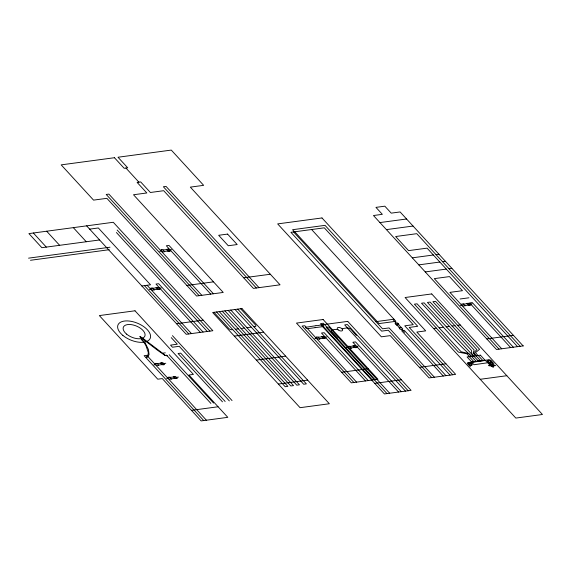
<?xml version="1.0" encoding="UTF-8"?>
<svg xmlns="http://www.w3.org/2000/svg" width="571" height="571" viewBox="0 0 571 571"><rect width="100%" height="100%" fill="white"/><g stroke="black" fill="none" stroke-linecap="round" stroke-linejoin="round"><path stroke-width="0.86" d="M493.387 366.525L493.358 367.025A2.148 1.121 22.6 0 1 493.273 367.324A2.148 1.121 22.6 0 1 492.759 367.032L492.031 366.539M305.442 327.419L306.427 328.489L308.383 328.568M323.814 326.155C322.579 323.45 318.589 326.034 316.07 325.677M488.976 365.397L489.226 365.005A9.771 5.075 22.6 0 0 489.29 364.905A4.647 2.412 22.6 0 1 489.376 364.776L489.433 364.719A0.828 0.428 22.6 0 1 489.747 364.612L489.868 364.605M491.51 364.227L491.503 364.241A1.328 0.685 22.6 0 0 491.445 364.669M146.933 356.597L147.732 356.946L149.067 354.534L148.41 349.445L145.32 343.25L141.758 339.295L141.18 339.388A23.768 12.348 22.6 0 1 145.298 344.392M305.499 327.326L315.799 325.72M323.743 326.262L322.472 326.676M156.233 287.684L158.303 287.37L159.959 289.047A1.113 0.578 22.6 0 1 159.723 289.347L159.616 289.383A5.603 2.912 22.6 0 1 158.381 289.418L157.803 289.39A8.194 4.261 22.6 0 0 155.947 289.476A8.194 4.261 22.6 0 0 154.363 289.847L152.3 290.168L150.644 288.548M155.569 363.413A5.603 2.912 22.6 0 1 156.761 363.427L157.346 363.449A8.194 4.261 22.6 0 0 159.202 363.37A8.194 4.261 22.6 0 0 160.786 362.992L162.849 362.671L164.498 364.348A1.113 0.578 22.6 0 1 164.27 364.648L164.155 364.683A5.603 2.912 22.6 0 1 162.928 364.719L162.35 364.698A8.194 4.261 22.6 0 0 160.494 364.776A8.194 4.261 22.6 0 0 158.902 365.155L156.847 365.476L155.191 363.848A1.113 0.578 22.6 0 1 155.426 363.499L155.597 363.441M319.489 339.01L319.831 338.867A8.194 4.261 22.6 0 1 321.473 338.46A8.194 4.261 22.6 0 1 323.322 338.375L323.914 338.417M350.794 348.239L351.251 348.053A8.194 4.261 22.6 0 1 352.828 347.668A8.194 4.261 22.6 0 1 354.684 347.582L355.269 347.625A5.603 2.912 22.6 0 0 356.461 347.625L356.604 347.539A1.113 0.578 22.6 0 0 356.839 347.247L355.183 345.562L353.121 345.883A8.194 4.261 22.6 0 1 351.536 346.262A8.194 4.261 22.6 0 1 349.68 346.347L349.095 346.304A5.603 2.912 22.6 0 0 347.91 346.311L347.818 346.369A1.113 0.578 22.6 0 0 347.525 346.69L349.181 348.367L351.194 348.074M467.107 303.515L469.169 303.201L470.825 304.878A1.113 0.578 22.6 0 1 470.59 305.178L470.483 305.214A5.603 2.912 22.6 0 1 469.248 305.249M319.888 338.839L317.826 339.16L316.17 337.532A1.113 0.578 22.6 0 1 316.405 337.183L316.577 337.126M465.237 305.685L463.167 306.006L461.518 304.329A1.113 0.578 22.6 0 1 461.746 304.029L461.918 303.979A5.603 2.912 22.6 0 1 463.088 303.958L463.666 303.979A8.194 4.261 22.6 0 0 465.522 303.9A8.194 4.261 22.6 0 0 467.107 303.522M169.901 251.112L170.015 251.083A1.113 0.578 22.6 0 0 170.308 250.762L168.652 249.084L166.582 249.399A8.194 4.261 22.6 0 1 165.005 249.784A8.194 4.261 22.6 0 1 163.149 249.87L162.564 249.827A5.603 2.912 22.6 0 0 161.379 249.827M176.782 378.516L176.903 378.48A1.113 0.578 22.6 0 0 177.188 378.166L175.533 376.489L173.47 376.803A8.194 4.261 22.6 0 1 171.885 377.188A8.194 4.261 22.6 0 1 170.037 377.267L169.444 377.231A5.603 2.912 22.6 0 0 168.259 377.231L168.117 377.317A1.113 0.578 22.6 0 0 167.874 377.609L169.537 379.287L171.6 378.973A8.194 4.261 22.6 0 1 173.177 378.594A8.194 4.261 22.6 0 1 175.033 378.509M323.907 338.403A5.603 2.912 22.6 0 0 325.099 338.41L325.192 338.353A1.113 0.578 22.6 0 0 325.484 338.032L323.828 336.355L321.759 336.669A8.194 4.261 22.6 0 1 320.181 337.054A8.194 4.261 22.6 0 1 318.325 337.14L317.74 337.097A5.603 2.912 22.6 0 0 316.548 337.097M323.236 326.526L372.392 380.015M156.982 287.384L158.888 289.447M490.967 365.84L490.817 365.861A2.983 1.549 22.6 0 1 490.475 365.875L489.604 365.804A6.938 3.604 22.6 0 0 489.054 365.761M161.4 249.855L161.229 249.912A1.113 0.578 22.6 0 0 160.993 250.205M151.051 288.141L150.88 288.198A1.113 0.578 22.6 0 0 150.644 288.491M342.15 328.91C345.512 327.861 350.073 326.933 352.121 330.638A47.457 24.653 22.6 0 0 352.799 331.437L356.368 335.534M398.487 324.192A5.603 2.912 22.6 0 0 397.908 323.329L397.694 323.186A1.113 0.578 22.6 0 0 397.066 322.865L395.011 323.229L396.581 324.892M399.957 328.889L400.128 329.039A1.113 0.578 22.6 0 0 400.756 329.36L402.819 328.989L401.242 327.333A8.194 4.261 22.6 0 1 399.8 325.991A8.194 4.261 22.6 0 1 398.729 324.599L398.537 324.249M186.874 285.457L213.483 281.846M308.44 328.561L322.358 326.691M393.961 319.21L375.939 321.644M89.647 229.128L98.34 227.965L150.537 284.801L141.844 285.971M99.582 239.956L41.869 247.7L28.914 233.603L113.279 222.276L212.862 330.723L186.225 334.299L86.635 225.852M28.55 258.156L109.996 247.222M30.491 260.276L109.261 249.698M159.716 251.283C161.443 250.391 162.949 252.953 164.719 251.568A8.194 4.261 22.6 0 1 166.297 251.19A8.194 4.261 22.6 0 1 168.152 251.104M169.858 249.92L171.585 249.691M379.936 222.576L406.581 218.993M386.41 229.621L413.054 226.045M149.366 289.568L151.094 289.333M159.509 288.205L161.236 287.97M412.312 257.828L433.368 255.001M436.037 254.637L438.949 254.245M418.786 264.873L439.841 262.046M442.518 261.689L445.423 261.297M425.259 271.924L446.315 269.098M448.992 268.741L451.897 268.349M176.51 323.721L203.155 320.145M460.083 298.983L468.962 297.791M232.747 329.603L231.947 329.71A2.327 1.206 22.6 0 1 228.871 328.539L213.982 312.323M235.423 329.246L238.385 328.846M241.062 328.489L244.345 328.047M246.986 327.69L251.24 327.119M253.909 326.762L255.03 326.612A2.327 1.206 22.6 0 0 255.515 324.963L240.619 308.747M460.233 305.399L461.96 305.171M470.376 304.036L472.11 303.808M234.338 336.119L263.645 332.186M315.649 327.568L315.099 327.64M165.112 355.483L158.845 351.186A78.905 40.991 22.6 0 1 157.132 349.937L139.709 336.626L140.073 336.412L144.42 339.452L162.564 353.228L165.297 352.835M395.689 324.192L398.294 323.843M396.717 324.999L398.801 324.713M314.885 338.553L316.62 338.325M325.035 337.19L326.762 336.961M399.215 327.833L401.492 327.526M153.906 364.869L155.64 364.633M164.055 363.506L165.783 363.277M433.582 328.532L436.422 328.154M439.277 327.783L443.531 327.212M446.172 326.855L449.456 326.412M452.125 326.055L455.094 325.656M457.585 325.313L460.226 324.956M346.247 347.76L347.975 347.532M356.39 346.404L358.124 346.169M256.358 360.094L285.657 356.161M166.596 378.687L168.324 378.452M176.746 377.324L178.473 377.088M486.77 338.903L513.415 335.327M523.329 345.876L496.477 349.481L373.463 215.524L382.342 214.332L375.954 207.373L384.833 206.181L391.221 213.14L400.1 211.948L523.122 345.905M341.629 372.271L368.274 368.695M278.37 384.062L307.669 380.129M419.385 367.353L445.944 363.791M374.719 383.362L401.363 379.786M191.449 410.342L218.086 406.766M480.204 379.294L506.841 375.718M243.674 277.791L270.34 274.251M337.711 329.51C334.863 329.132 328.082 329.967 332.743 333.236A47.457 24.653 22.6 0 1 333.521 334.021L337.447 338.075M492.088 364.862L492.059 364.862A0.856 0.443 22.6 0 1 492.737 365.062M321.78 324.935L320.588 323.6L323.265 323.243L375.068 379.658M490.946 364.876L490.996 364.876A0.899 0.471 22.6 0 0 490.46 365.062M168.152 251.112L168.738 251.147A5.603 2.912 22.6 0 0 169.922 251.14M175.04 378.509L175.625 378.544A5.603 2.912 22.6 0 0 176.81 378.544M469.255 305.264L468.67 305.228A8.194 4.261 22.6 0 0 466.814 305.307A8.194 4.261 22.6 0 0 465.229 305.685M488.091 362.878L488.191 362.885A2.762 1.435 22.6 0 1 488.569 362.942L490.446 363.599A2.784 1.442 22.6 0 1 490.803 363.841A2.784 1.442 22.6 0 1 490.81 363.599L491.738 362.906A2.762 1.435 22.6 0 1 492.024 362.842L492.102 362.828A3.847 1.998 22.6 0 1 492.416 363.284L492.652 363.748M492.787 364.569L492.923 364.576A0.828 0.428 22.6 0 1 493.38 364.669L493.515 364.726A4.647 2.412 22.6 0 1 493.779 364.848A9.771 5.075 22.6 0 0 493.986 364.948L494.779 365.326A1.934 1.006 22.6 0 1 495.057 365.526L495.157 365.597M490.51 364.184L491.146 364.555M162.564 353.228L165.069 355.462M489.861 364.541L489.747 364.476A2.234 1.156 22.6 0 1 488.876 363.791M490.389 364.277L490.603 364.448A0.885 0.464 22.6 0 0 490.932 364.641M488.855 363.798L488.426 363.334M305.999 327.062L304.764 325.727L302.088 326.084L353.906 382.499M513.336 347.218L472.296 302.594L469.655 302.944L510.645 347.582M452.732 374.754L409.214 327.433L417.715 326.291L325.02 225.352L292.559 229.713L294.5 231.826M445.958 375.668L404.247 330.324L401.606 330.673L443.253 376.032M401.285 391.677L355.526 341.908L352.871 342.25L398.594 392.034M368.188 380.579L324.164 332.7L321.509 333.036L365.504 380.943M213.418 293.765L168.98 245.43L166.325 245.773L169.937 249.705M203.069 332.036L158.645 283.716L155.99 284.051L200.385 332.393M225.152 401.477L180.729 353.156L178.073 353.499L222.469 401.841M520.21 346.297L416.794 233.682L395.632 236.522L408.579 250.626L427.072 248.142L517.533 346.654M467.856 303.215L469.755 305.278M466.992 303.565L468.513 305.221M463.359 303.965L465.03 305.778M501.716 348.781L449.919 292.373L462.453 290.689L449.505 276.592L434.295 278.634L499.04 349.138M493.929 363.656L491.288 360.779A1.927 0.999 22.6 0 0 488.74 359.809L468.156 362.571A1.927 0.999 22.6 0 0 467.756 363.934L470.397 366.81M478.184 355.469L482.716 360.401M478.013 355.49L475.422 352.671L479.59 349.274L435.566 301.331L432.889 301.688L476.913 349.63L473.644 352.907L476.235 355.726M475.964 355.769L480.497 360.701M475.757 355.79L473.166 352.971L474.13 350.016L430.106 302.073L427.429 302.43L471.453 350.373L471.396 353.213L473.98 356.033M473.744 356.061L478.277 361M473.509 356.097L424.146 302.873L421.505 303.23C438.535 320.588 453.524 340.373 471.732 356.333M471.525 356.361L476.057 361.3M471.253 356.397L468.641 353.556L461.104 351.75L417.073 303.808L414.396 304.172L458.427 352.114L466.864 353.792L469.476 356.639M469.305 356.661L473.837 361.593M450.041 375.118L404.768 325.82L413.247 324.678L324.299 227.822L290.91 232.304L381.656 331.13L388.251 330.245L431.719 377.581M311.609 229.528L395.903 321.323L379.058 323.579L294.764 231.79M393.533 320.252L395.846 322.772M401.984 329.453L404.625 332.329M434.381 377.224L389.108 327.918L382.52 328.803L293.573 231.947M408.158 390.75L347.361 324.542L344.684 324.906L405.481 391.114M353.87 345.583L355.769 347.646M353.006 345.926L354.527 347.582M349.373 346.326L351.044 348.139M389.665 393.233L328.867 327.026L326.191 327.383L386.988 393.597M322.515 336.369L324.407 338.432M321.644 336.719L323.165 338.375M318.018 337.111L319.681 338.931M307.448 328.639L356.582 382.142M259.006 287.641L166.033 186.403L163.37 186.76L256.336 287.998M125.941 168.052L138.889 182.149M237.729 309.132L306.377 383.89L303.701 384.247L235.052 309.496M230.798 310.067L299.447 384.818L296.806 385.175L228.157 310.417M170.415 250.226L210.728 294.122M224.874 310.86L293.53 385.618L290.853 385.975L222.205 311.216M167.339 249.099L169.237 251.161M166.475 249.448L167.995 251.104M162.842 249.841L164.512 251.661M219.235 311.616L287.884 386.374L285.207 386.731L216.559 311.98M161.029 250.897L108.868 194.104L106.206 194.461L199.143 295.678M161.507 251.426L201.82 295.321M117.148 230.049L209.95 331.109M116.413 232.525L207.273 331.473M156.126 287.727L157.646 289.383M152.493 288.127L154.163 289.94M147.075 285.264L191.456 333.592M144.406 285.621L188.787 333.949M73.316 227.636L86.264 241.74M172.442 335.662L232.033 400.557M171.25 337.639L177.288 344.213L170.551 345.12L172.456 347.218L179.215 346.311L229.356 400.913M169.166 354.712L213.547 403.04M166.489 355.069L210.87 403.397M46.672 231.219L59.627 245.316M161.536 362.685L163.427 364.748M174.219 376.503L176.118 378.566M160.665 363.035L162.185 364.683M173.356 376.846L174.876 378.502M157.039 363.427L158.702 365.24M169.73 377.245L171.393 379.058M147.368 355.933L146.804 355.319L144.128 355.676L203.719 420.57M148.01 356.632L206.395 420.213M33.354 233.004L46.308 247.107M161.443 251.054L160.993 250.212M488.997 365.676L488.99 365.647A1.934 1.006 22.6 0 1 488.969 365.397M491.981 366.561A2.305 1.199 22.6 0 1 491.267 365.718L491.16 365.754A1.749 0.906 22.6 0 1 491.017 365.833M492.616 363.748A2.234 1.156 22.6 0 1 492.809 364.448M488.433 363.334A3.847 1.998 22.6 0 1 488.062 362.885M493.472 366.546A2.305 1.199 22.6 0 0 492.98 365.697L493.08 365.711A1.749 0.906 22.6 0 0 493.394 365.804L493.694 365.833A2.983 1.549 22.6 0 0 493.979 365.833L494.736 365.74A6.938 3.604 22.6 0 1 495.214 365.69M491.774 365.147A0.899 0.471 22.6 0 1 492.109 365.519M491.217 364.976A0.849 0.443 22.6 0 1 490.625 365.19M492.844 365.176A0.849 0.443 22.6 0 1 491.988 364.969M492.145 365.768A0.856 0.443 22.6 0 1 491.631 365.176M151.029 288.112A5.603 2.912 22.6 0 1 152.221 288.127L152.8 288.148A8.194 4.261 22.6 0 0 154.655 288.07A8.194 4.261 22.6 0 0 156.24 287.691M399.921 328.889A5.603 2.912 22.6 0 1 399.343 328.032L399.093 327.618A8.194 4.261 22.6 0 0 398.03 326.227A8.194 4.261 22.6 0 0 396.588 324.892M167.353 355.776A2.505 1.299 22.6 0 1 164.684 354.962M147.361 356.782A2.034 1.056 22.6 0 1 146.176 357.353M146.89 356.575A23.19 12.048 22.6 0 0 148.31 352.585L146.197 346.269A43.874 22.797 22.6 0 0 145.255 344.392M471.71 362.428L474.101 364.719L487.748 362.749L485.364 360.451L471.725 362.378M114.45 157.717L61.176 164.869L93.551 200.121L106.87 198.33L196.581 296.021L223.225 292.445L133.507 194.754L146.826 192.969L137.111 182.392L140.666 181.913L150.38 192.491L163.699 190.7L253.41 288.398L280.047 284.815L190.336 187.124L203.654 185.339L171.286 150.087L118.004 157.239L127.718 167.81L124.164 168.288L114.45 157.717M321.987 217.951L277.67 223.896L381.371 336.819L390.25 335.627L429.099 377.931L455.651 374.362L416.809 332.065L425.688 330.873L321.987 217.951M227.579 234.089L218.664 235.281L228.279 245.751L237.186 244.552L227.579 234.089M135.006 310.788L99.34 315.577L157.753 379.194L162.285 378.58L201.156 420.913L227.8 417.337L188.922 375.004L193.419 374.405L135.006 310.788M241.954 308.568L212.655 312.501L300.06 407.687L329.36 403.747L241.954 308.568M431.733 293.937L405.096 297.512L515.813 418.072L542.45 414.496L431.733 293.937M323.107 319.517L296.47 323.093L351.343 382.841L377.981 379.265L323.107 319.517M347.725 321.38L321.08 324.956L384.426 393.94L411.07 390.364L347.725 321.38M480.404 355.169L467.085 356.961L471.617 361.893L484.936 360.108L480.404 355.169M469.319 364.355A1.463 0.764 22.6 0 0 471.632 364.669A1.463 0.764 22.6 0 0 469.94 363.192A1.463 0.764 22.6 0 0 469.319 364.355M488.555 361.778A1.463 0.764 22.6 0 0 490.867 362.085A1.463 0.764 22.6 0 0 489.176 360.608A1.463 0.764 22.6 0 0 488.555 361.778M488.148 361.9A2.077 1.078 22.6 0 0 491.424 362.335A2.077 1.078 22.6 0 0 489.026 360.244A2.077 1.078 22.6 0 0 488.148 361.9M468.905 364.476A2.077 1.078 22.6 0 0 472.188 364.926A2.077 1.078 22.6 0 0 469.79 362.821A2.077 1.078 22.6 0 0 468.905 364.476M338.061 329.838A2.912 1.513 22.6 0 0 342.607 330.345A2.912 1.513 22.6 0 0 339.124 327.447A2.912 1.513 22.6 0 0 338.061 329.838M126.612 334.135A11.634 6.045 22.6 0 0 144.82 336.176A11.634 6.045 22.6 0 0 130.895 324.578A11.634 6.045 22.6 0 0 126.612 334.135M122.865 335.391A17.451 9.065 22.6 0 0 150.173 338.453A17.451 9.065 22.6 0 0 129.289 321.052A17.451 9.065 22.6 0 0 122.865 335.391"/></g></svg>
